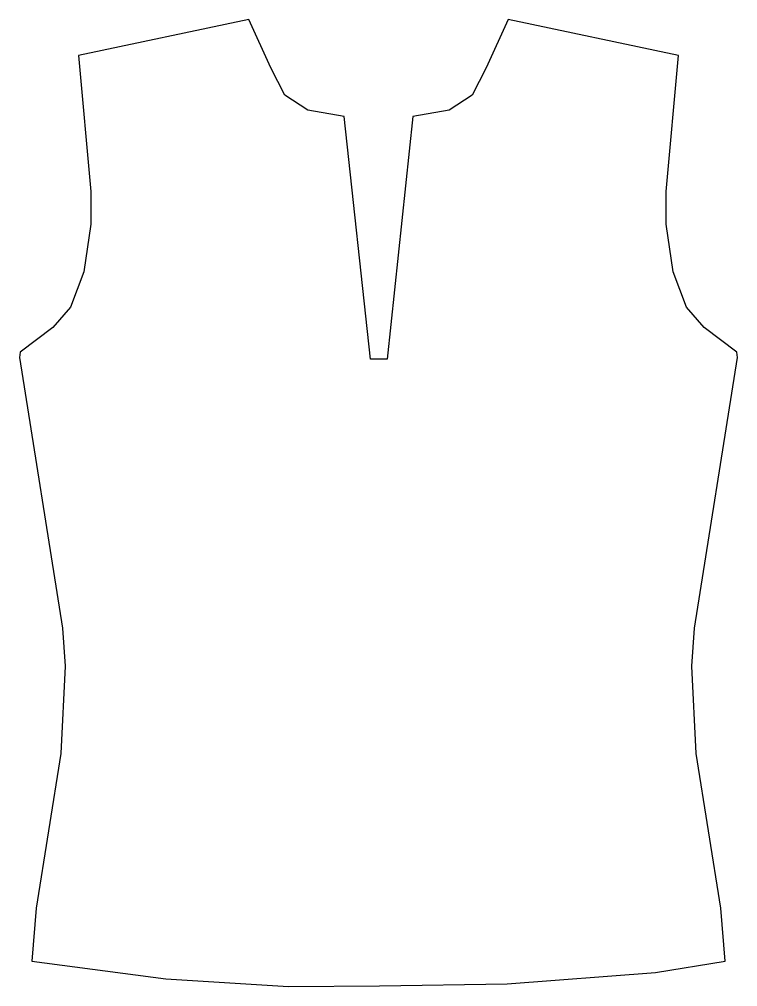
# Model space of a CAD drawing. Header units: metres. Extents: x 4.8 to 46.1, y -64.5 to -8.9.
import ezdxf

# ---------------------------------------------------------------- set-up
doc = ezdxf.new("R2010")
doc.units = ezdxf.units.M

msp = doc.modelspace()

# ---------------------------------------------------------------- linework, layer by layer
msp.add_lwpolyline([(8.223, -10.964), (8.934, -18.782), (8.934, -20.66), (8.528, -23.401), (7.766, -25.431), (6.751, -26.599), (4.873, -28.02), (4.822, -28.325), (7.31, -43.909), (7.462, -46.091), (7.208, -51.117), (5.787, -60), (5.533, -63.046), (13.249, -64.061), (20.305, -64.518), (25.533, -64.467), (32.893, -64.365), (41.421, -63.706), (45.431, -63.046), (45.178, -60), (43.756, -51.117), (43.503, -46.091), (43.655, -43.909), (46.142, -28.325), (46.091, -28.02), (44.213, -26.599), (43.198, -25.431), (42.437, -23.401), (42.03, -20.66), (42.03, -18.782), (42.741, -10.964), (32.944, -8.883), (31.675, -11.675), (30.863, -13.249), (29.543, -14.112), (27.462, -14.467), (25.99, -28.426), (25.533, -28.426), (25.025, -28.426), (23.503, -14.467), (21.421, -14.112), (20.102, -13.249), (19.289, -11.675), (18.02, -8.883)], close=True)

doc.saveas('drawing.dxf')
